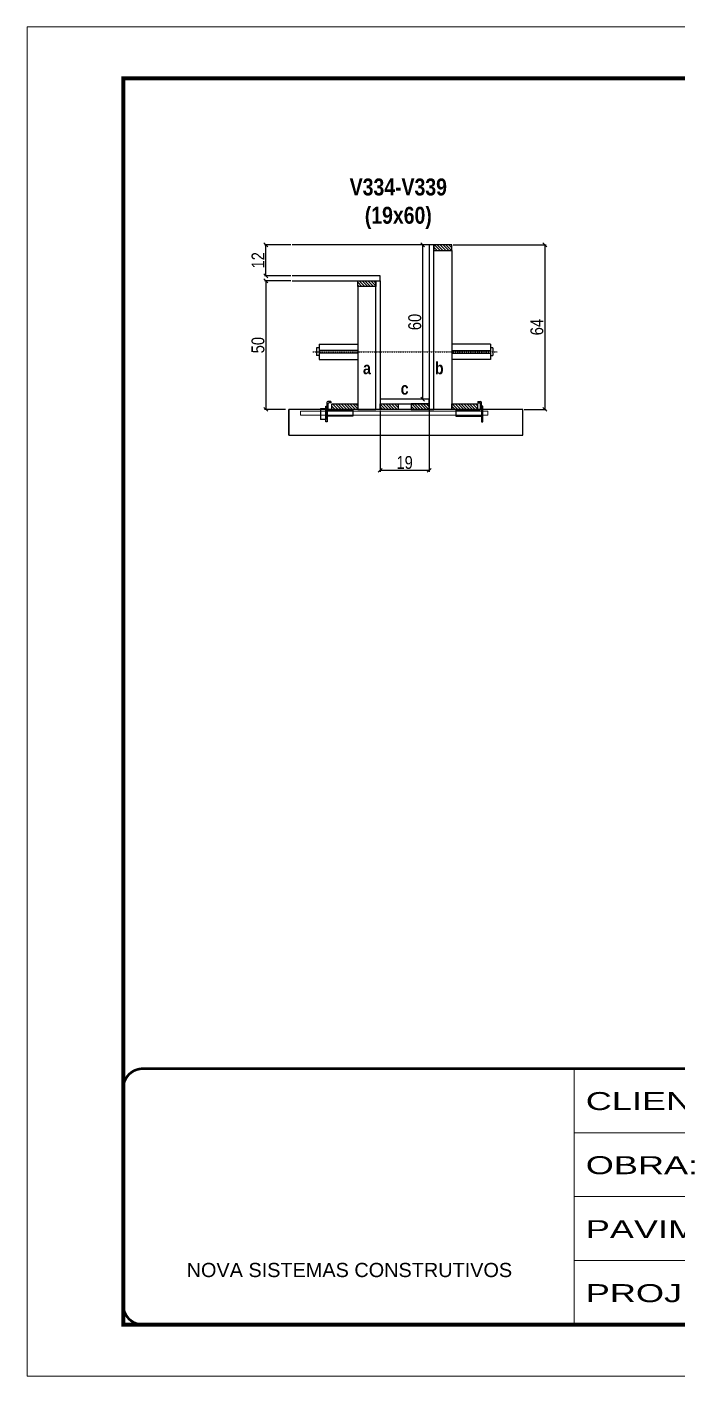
# Model space of a CAD drawing. Extents: x 13154 to 22413, y 1253 to 30260.
# Drawn here: x 14753 to 15259, y 21928 to 22978 of the extents above; entities that cross this region are included whole.
import ezdxf

# ---------------------------------------------------------------- set-up
doc = ezdxf.new("R2010")
doc.units = 0
for name, pattern in [('CONTINUO', [0]), ('DASHED', [0.75, 0.5, -0.25]), ('HIDDEN', [0.375, 0.25, -0.125])]:
    doc.linetypes.add(name, pattern=pattern)
for name, color, linetype in [('barrote', 251, 'Continuous'), ('COTA', 241, 'Continuous'), ('detalhes', 4, 'Continuous'), ('NOMENCLATURA', 7, 'Continuous'), ('Painéis', 200, 'Continuous'), ('presilha', 1, 'Continuous'), ('SARR_2.2x10', 60, 'Continuous'), ('SARR_2.2x7', 40, 'Continuous'), ('SARR_3.5x7', 81, 'Continuous'), ('TENSOR', 3, 'Continuous')]:
    doc.layers.add(name, color=color, linetype=linetype)
for name, color, linetype, lineweight in [('CONCRETO', 251, 'Continuous', 25), ('Folhas', 255, 'Continuous', 9), ('SARRAFO DE PRESSAO', 251, 'DASHED', 9), ('SCO-___-LAJ', 2, 'Continuous', 0)]:
    doc.layers.add(name, color=color, linetype=linetype, lineweight=lineweight)
doc.styles.add('ARIAL', font='arial.ttf')
doc.styles.add('COTA TECNICA 2X', font='techl___.ttf', dxfattribs={"height": 10})
doc.styles.add('TECNICA', font='techb___.ttf', dxfattribs={"height": 10})
doc.styles.add('Tecnologia', font='')
doc.styles.get('Tecnologia').set_extended_font_data('Forgotten Futurist')
doc.dimstyles.new('SECAO', dxfattribs={"dimscale": 0.333333, "dimtxt": 5, "dimasz": 9, "dimexe": 3, "dimexo": 3, "dimgap": 3, "dimtad": 1, "dimdec": 1, "dimlfac": 0.5, "dimzin": 12, "dimdsep": 46, "dimtxsty": 'COTA TECNICA 2X', "dimblk1": 'OBLIQUE', "dimblk2": 'OBLIQUE', "dimsah": 1, "dimcen": 0.9, "dimclrd": 4, "dimclre": 4, "dimclrt": 240, "dimadec": 1, "dimazin": 3, "dimtfac": 1, "dimtdec": 1, "dimtmove": 0, "dimatfit": 3, "dimfxl": 1, "dimtolj": 1, "dimtzin": 12, "dimarcsym": 0})
pattern_1 = [(135, (48263.2885, -100832.0663), (-1.122532015, -1.122532015), [])]

# ---------------------------------------------------------------- blocks, each defined once
blk = doc.blocks.new('9999999999')
at = {"color": 30, "linetype": 'CONTINUO'}
for p, q in [((98564.6, 34230.2), (98564.6, 34429.4)), ((98564.6, 34379.6), (99584, 34379.6)), ((98564.6, 34329.8), (99488, 34329.8)), ((98564.6, 34280), (99488, 34280))]:
    blk.add_line(p, q, dxfattribs=at)
at = {"color": 30, "linetype": 'CONTINUO', "const_width": 2}
blk.add_lwpolyline([(99584, 34230.2), (99584, 34414.4, 0.414214), (99569, 34429.4), (98229, 34429.4, 0.414214), (98214, 34414.4), (98214, 34245.2, 0.414214), (98229, 34230.2), (99584, 34230.2)], format="xyb", dxfattribs=at)
at = {"layer": 'Folhas'}
blk.add_lwpolyline([(98139, 34190.2), (99624, 34190.2), (99624, 35240.2), (98139, 35240.2)], close=True, dxfattribs=at)
at = {"layer": 'Folhas', "color": 30, "const_width": 3}
blk.add_lwpolyline([(98214, 34230.2), (99584, 34230.2), (99584, 35200.2), (98214, 35200.2)], close=True, dxfattribs=at)
at = {"color": 7, "linetype": 'Continuous', "ltscale": 5, "style": 'ARIAL'}
blk.add_text('NOVA SISTEMAS CONSTRUTIVOS', height=11.059, dxfattribs=at).set_placement((98263.2, 34267.2))
at = {"layer": 'Folhas', "color": 7, "style": 'Tecnologia', "width": 1.5}
for s, p in [('CLIENTE:', (98573.7, 34397.2)), ('OBRA:', (98573.7, 34347.3)), ('PAVIMENTO:', (98573.7, 34297.5)), ('PROJETO:', (98573.7, 34247.7))]:
    blk.add_text(s, height=14, dxfattribs=at).set_placement(p)
blk = doc.blocks.new('_Oblique')
at = {"color": 0, "linetype": 'ByBlock', "lineweight": -2}
blk.add_line((-0.5, -0.5), (0.5, 0.5), dxfattribs=at)
blk = doc.blocks.new('*D110')
at = {"layer": 'COTA', "color": 4, "lineweight": -2, "transparency": 16777216}
for p, q in [((15027.7, 22679.1), (15027.7, 22631.6)), ((15065.7, 22679.1), (15065.7, 22631.6)), ((15065.7, 22632.6), (15027.7, 22632.6))]:
    blk.add_line(p, q, dxfattribs=at)
at = {"layer": 'Defpoints', "color": 0, "transparency": 16777216}
for p in [(15027.7, 22680.1), (15065.7, 22680.1), (15027.7, 22632.6)]:
    blk.add_point(p, dxfattribs=at)
at = {"layer": 'COTA', "color": 4, "lineweight": -2, "transparency": 16777216, "xscale": 3, "yscale": 3, "zscale": 3, "rotation": 180}
blk.add_blockref('_Oblique', (15027.7, 22632.6), dxfattribs=at)
at = {"layer": 'COTA', "color": 4, "lineweight": -2, "transparency": 16777216, "xscale": 3, "yscale": 3, "zscale": 3}
blk.add_blockref('_Oblique', (15065.7, 22632.6), dxfattribs=at)
at = {"layer": 'COTA', "color": 240, "transparency": 16777216, "insert": (15046.7, 22638.7), "char_height": 10, "attachment_point": 5, "style": 'COTA TECNICA 2X'}
blk.add_mtext('\\A1;19', dxfattribs=at)
blk = doc.blocks.new('PRESILHA METÁLICA 1')
at = {"layer": 'presilha'}
for p, q in [((7.5, 10.6), (7.5, 19.9)), ((12, 21), (8.6, 21)), ((9, 11.6), (9, 18.9)), ((12, 19.5), (9.6, 19.5)), ((12, 21), (12, 19.5)), ((0, 13), (6, 13)), ((0, 13), (0, 0)), ((6, 0), (0, 0)), ((6, 15.5), (7.5, 15.5)), ((6, -2.5), (6, 15.5)), ((6, 13), (6, 0)), ((7.5, 15.5), (7.5, -2.5)), ((37.5, 4.1), (7.5, 4.1)), ((37.5, 11), (9.6, 11)), ((37.5, 11), (37.5, 4.1)), ((7.5, -2.5), (6, -2.5))]:
    blk.add_line(p, q, dxfattribs=at)
for centre, radius, start, end in [((8.6, 19.9), 1.14, 90, 180), ((9.6, 18.9), 0.57, 90, 180), ((9.6, 11.6), 0.57, 180, 270)]:
    blk.add_arc(centre, radius, start, end, dxfattribs=at)
blk = doc.blocks.new('PRESILHA METÁLICA 2')
at = {"layer": 'presilha'}
for p, q in [((-5.2, 23.5), (-5.2, 22)), ((-5.2, 23.5), (-1.9, 23.5)), ((-5.2, 22), (-2.8, 22)), ((-2.2, 14.1), (-2.2, 21.4)), ((0.8, 18), (-0.8, 18)), ((-0.8, 18), (-0.8, 0)), ((-0.8, 14.6), (-0.8, 22.4)), ((0.8, 0), (0.8, 18)), ((-30.8, 13.5), (-30.8, 6.6)), ((-30.8, 13.5), (-2.8, 13.5)), ((-30.8, 6.6), (-0.8, 6.6)), ((-0.8, 0), (0.8, 0))]:
    blk.add_line(p, q, dxfattribs=at)
for centre, radius, start, end in [((-2.8, 21.4), 0.57, 0, 90), ((-1.9, 22.4), 1.14, 0, 90), ((-2.8, 14.1), 0.57, 270, 0)]:
    blk.add_arc(centre, radius, start, end, dxfattribs=at)
blk = doc.blocks.new('*D111')
at = {"layer": 'COTA', "color": 4, "lineweight": -2, "transparency": 16777216}
for p, q in [((14958.1, 22780.1), (14937.7, 22780.1)), ((14938.7, 22780.1), (14938.7, 22680.1)), ((14953.9, 22680.1), (14937.7, 22680.1))]:
    blk.add_line(p, q, dxfattribs=at)
at = {"layer": 'Defpoints', "color": 0, "transparency": 16777216}
for p in [(14959.1, 22780.1), (14938.7, 22680.1), (14954.9, 22680.1)]:
    blk.add_point(p, dxfattribs=at)
at = {"layer": 'COTA', "color": 4, "lineweight": -2, "transparency": 16777216, "xscale": 3, "yscale": 3, "zscale": 3}
for p, rotation in [((14938.7, 22780.1), 90), ((14938.7, 22680.1), 270)]:
    blk.add_blockref('_Oblique', p, dxfattribs=dict(at, rotation=rotation))
at = {"layer": 'COTA', "color": 240, "transparency": 16777216, "insert": (14932.6, 22730.1), "char_height": 10, "attachment_point": 5, "rotation": 90, "style": 'COTA TECNICA 2X'}
blk.add_mtext('\\A1;50', dxfattribs=at)
blk = doc.blocks.new('*D112')
at = {"layer": 'COTA', "color": 4, "lineweight": -2, "transparency": 16777216}
for p, q in [((14958.1, 22808.1), (14937.7, 22808.1)), ((14938.7, 22784.1), (14938.7, 22808.1)), ((14958.1, 22784.1), (14937.7, 22784.1))]:
    blk.add_line(p, q, dxfattribs=at)
at = {"layer": 'Defpoints', "color": 0, "transparency": 16777216}
for p in [(14938.7, 22808.1), (14959.1, 22808.1), (14959.1, 22784.1)]:
    blk.add_point(p, dxfattribs=at)
at = {"layer": 'COTA', "color": 4, "lineweight": -2, "transparency": 16777216, "xscale": 3, "yscale": 3, "zscale": 3}
for p, rotation in [((14938.7, 22808.1), 90), ((14938.7, 22784.1), 270)]:
    blk.add_blockref('_Oblique', p, dxfattribs=dict(at, rotation=rotation))
at = {"layer": 'COTA', "color": 240, "transparency": 16777216, "insert": (14932.6, 22796.1), "char_height": 10, "attachment_point": 5, "rotation": 90, "style": 'COTA TECNICA 2X'}
blk.add_mtext('\\A1;12', dxfattribs=at)
blk = doc.blocks.new('*D113')
at = {"layer": 'COTA', "color": 4, "lineweight": -2, "transparency": 16777216}
for p, q in [((15084.3, 22808.1), (15156.7, 22808.1)), ((15155.7, 22808.1), (15155.7, 22680.1)), ((15139.6, 22680.1), (15156.7, 22680.1))]:
    blk.add_line(p, q, dxfattribs=at)
at = {"layer": 'Defpoints', "color": 0, "transparency": 16777216}
for p in [(15083.3, 22808.1), (15138.6, 22680.1), (15155.7, 22680.1)]:
    blk.add_point(p, dxfattribs=at)
at = {"layer": 'COTA', "color": 4, "lineweight": -2, "transparency": 16777216, "xscale": 3, "yscale": 3, "zscale": 3}
for p, rotation in [((15155.7, 22808.1), 90), ((15155.7, 22680.1), 270)]:
    blk.add_blockref('_Oblique', p, dxfattribs=dict(at, rotation=rotation))
at = {"layer": 'COTA', "color": 240, "transparency": 16777216, "insert": (15149.6, 22744.1), "char_height": 10, "attachment_point": 5, "rotation": 90, "style": 'COTA TECNICA 2X'}
blk.add_mtext('\\A1;64', dxfattribs=at)
blk = doc.blocks.new('*D886')
at = {"layer": 'COTA', "color": 4, "lineweight": -2, "transparency": 16777216}
for p, q in [((15064.7, 22808.1), (15059.7, 22808.1)), ((15060.7, 22688.1), (15060.7, 22808.1)), ((15064.7, 22688.1), (15059.7, 22688.1))]:
    blk.add_line(p, q, dxfattribs=at)
at = {"layer": 'Defpoints', "color": 0, "transparency": 16777216}
for p in [(15060.7, 22808.1), (15065.7, 22808.1), (15065.7, 22688.1)]:
    blk.add_point(p, dxfattribs=at)
at = {"layer": 'COTA', "color": 4, "lineweight": -2, "transparency": 16777216, "xscale": 3, "yscale": 3, "zscale": 3}
for p, rotation in [((15060.7, 22808.1), 90), ((15060.7, 22688.1), 270)]:
    blk.add_blockref('_Oblique', p, dxfattribs=dict(at, rotation=rotation))
at = {"layer": 'COTA', "color": 240, "transparency": 16777216, "insert": (15054.6, 22748.1), "char_height": 10, "attachment_point": 5, "rotation": 90, "style": 'COTA TECNICA 2X'}
blk.add_mtext('\\A1;60', dxfattribs=at)

msp = doc.modelspace()

# ---------------------------------------------------------------- hatches: boundary and pattern name
at = {"layer": 'SARR_2.2x10'}
h = msp.add_hatch(dxfattribs=at)
h.set_pattern_fill('ANSI31', color=256, scale=0.5, angle=90)
h.set_pattern_definition([(135, (48183.6885, -100832.0663), (-1.122532015, -1.122532015), [])])
h.paths.add_polyline_path([(14990.15, 22684.5), (14990.15, 22680.1), (15010.15, 22680.1), (15010.15, 22684.5)])
h = msp.add_hatch(dxfattribs=at)
h.set_pattern_fill('ANSI31', color=256, scale=0.5, angle=90)
h.set_pattern_definition([(135, (48276.8885, -100832.0663), (-1.122532015, -1.122532015), [])])
h.paths.add_polyline_path([(15083.35, 22684.5), (15083.35, 22680.1), (15103.35, 22680.1), (15103.35, 22684.5)])
at = {"layer": 'SARR_2.2x7'}
h = msp.add_hatch(dxfattribs=at)
h.set_pattern_fill('ANSI31', color=256, scale=0.5, angle=90)
h.set_pattern_definition([(135, (48177.6885, -100708.4663), (-1.122532015, -1.122532015), [])])
h.paths.add_polyline_path([(15069.35, 22808.1), (15069.35, 22803.7), (15083.35, 22803.7), (15083.35, 22808.1)])
h = msp.add_hatch(dxfattribs=at)
h.set_pattern_fill('ANSI31', color=256, scale=0.5, angle=90)
h.set_pattern_definition([(135, (48197.6885, -100736.4663), (-1.122532015, -1.122532015), [])])
h.paths.add_polyline_path([(15024.15, 22780.1), (15024.15, 22775.7), (15010.15, 22775.7), (15010.15, 22780.1)])
h = msp.add_hatch(dxfattribs=at)
h.set_pattern_fill('ANSI31', color=256, scale=0.5, angle=90)
h.set_pattern_definition(pattern_1)
h.paths.add_polyline_path([(15041.75, 22680.1), (15041.75, 22684.5), (15027.75, 22684.5), (15027.75, 22680.1)])
h = msp.add_hatch(dxfattribs=at)
h.set_pattern_fill('ANSI31', color=256, scale=0.5, angle=90)
h.set_pattern_definition(pattern_1)
h.paths.add_polyline_path([(15051.75, 22684.5), (15051.75, 22680.1), (15065.75, 22680.1), (15065.75, 22684.5)])

# ---------------------------------------------------------------- linework, layer by layer
at = {"ltscale": 3}
for p, q in [((14978.15, 22727.95), (14978.15, 22721.95)), ((14980.15, 22727.95), (14978.15, 22727.95)), ((14980.15, 22730.95), (14980.15, 22718.95)), ((14980.15, 22730.95), (15010.15, 22730.95)), ((15010.15, 22725.95), (14980.15, 22725.95)), ((15010.15, 22723.95), (14980.15, 22723.95)), ((15113.35, 22730.95), (15083.35, 22730.95)), ((15083.35, 22725.95), (15113.35, 22725.95)), ((15083.35, 22723.95), (15113.35, 22723.95)), ((15113.35, 22730.95), (15113.35, 22718.95)), ((15115.35, 22727.95), (15113.35, 22727.95)), ((15115.35, 22727.95), (15115.35, 22721.95)), ((14980.15, 22721.95), (14978.15, 22721.95)), ((14980.15, 22718.95), (15010.15, 22718.95)), ((15113.35, 22718.95), (15083.35, 22718.95)), ((15113.35, 22721.95), (15115.35, 22721.95))]:
    msp.add_line(p, q, dxfattribs=at)
at = {"layer": 'barrote'}
msp.add_lwpolyline([(14956.69, 22660.1), (15138.61, 22660.1), (15138.61, 22680.1), (14956.69, 22680.1)], close=True, dxfattribs=at)
at = {"layer": 'CONCRETO', "linetype": 'Continuous'}
msp.add_line((15065.75, 22808.1), (14959.05, 22808.1), dxfattribs=at)
at = {"layer": 'detalhes', "color": 250}
msp.add_line((14956.69, 22660.1), (14956.69, 22680.1), dxfattribs=at)
at = {"layer": 'Painéis', "linetype": 'Continuous'}
for points in [[(15069.35, 22680.1), (15069.35, 22808.1), (15065.75, 22808.1), (15065.75, 22680.1)], [(15024.15, 22680.1), (15024.15, 22780.1), (15027.75, 22780.1), (15027.75, 22680.1)], [(15065.75, 22688.1), (15027.75, 22688.1), (15027.75, 22684.5), (15065.75, 22684.5)]]:
    msp.add_lwpolyline(points, close=True, dxfattribs=at)
at = {"layer": 'Painéis', "linetype": 'Continuous', "elevation": 0}
msp.add_lwpolyline([(14959.05, 22780.1), (15027.75, 22780.1), (15027.75, 22784.1), (14959.05, 22784.1)], dxfattribs=at)
at = {"layer": 'SARR_2.2x10'}
for points in [[(14990.15, 22684.5), (15010.15, 22684.5), (15010.15, 22680.1), (14990.15, 22680.1)], [(15083.35, 22684.5), (15103.35, 22684.5), (15103.35, 22680.1), (15083.35, 22680.1)]]:
    msp.add_lwpolyline(points, close=True, dxfattribs=at)
at = {"layer": 'SARR_2.2x7', "elevation": 0}
for points in [[(15083.35, 22808.1), (15069.35, 22808.1), (15069.35, 22803.7), (15083.35, 22803.7)], [(15010.15, 22780.1), (15024.15, 22780.1), (15024.15, 22775.7), (15010.15, 22775.7)]]:
    msp.add_lwpolyline(points, close=True, dxfattribs=at)
at = {"layer": 'SARR_2.2x7'}
for points in [[(15027.75, 22684.5), (15041.75, 22684.5), (15041.75, 22680.1), (15027.75, 22680.1)], [(15065.75, 22684.5), (15051.75, 22684.5), (15051.75, 22680.1), (15065.75, 22680.1)]]:
    msp.add_lwpolyline(points, close=True, dxfattribs=at)
at = {"layer": 'SARR_3.5x7'}
for points in [[(15069.35, 22803.7), (15083.35, 22803.7), (15083.35, 22680.1), (15069.35, 22680.1)], [(15024.15, 22775.7), (15010.15, 22775.7), (15010.15, 22680.1), (15024.15, 22680.1)]]:
    msp.add_lwpolyline(points, close=True, dxfattribs=at)
at = {"layer": 'SCO-___-LAJ', "color": 1}
msp.add_lwpolyline([(14965.7, 22678.77), (15111.46, 22678.77), (15111.46, 22675.57), (14965.7, 22675.57)], close=True, dxfattribs=at)
at = {"layer": 'TENSOR', "linetype": 'HIDDEN', "ltscale": 0.5}
msp.add_line((14975.15, 22724.95), (15118.65, 22724.95), dxfattribs=at)

# ---------------------------------------------------------------- block references
at = {"layer": 'presilha', "xscale": 0.6666666666666666, "yscale": 0.6666666666666666, "zscale": 0.6666666666666666}
for name, p in [('PRESILHA METÁLICA 1', (14981.28, 22672.14)), ('PRESILHA METÁLICA 2', (15107.03, 22670.47))]:
    msp.add_blockref(name, p, dxfattribs=at)
at = {"layer": 'SARRAFO DE PRESSAO', "color": 6, "linetype": 'ByBlock'}
msp.add_blockref('9999999999', (-83386.1, -12262.48), dxfattribs=at)

# ---------------------------------------------------------------- texts
at = {"layer": 'detalhes', "style": 'TECNICA'}
for s, p in [('a', (15014.28, 22707.44)), ('b', (15070.25, 22707.43)), ('c', (15043.62, 22691.57))]:
    msp.add_text(s, height=9.6, dxfattribs=at).set_placement(p)
at = {"layer": 'NOMENCLATURA', "insert": (15041.75, 22859.8), "char_height": 13.2, "attachment_point": 2, "style": 'TECNICA'}
msp.add_mtext_dynamic_manual_height_columns('V334-V339\\P(19x60)', width=300.2766, gutter_width=1, heights=[0], dxfattribs=at)

# ---------------------------------------------------------------- dimensions: what is measured, and where the dimension line sits
at = {"layer": 'COTA'}
for base, p1, p2, picture, middle in [((14938.7, 22808.1), (14959.05, 22784.1), (14959.05, 22808.1), '*D112', (14932.64, 22796.1)), ((15060.68, 22808.1), (15065.75, 22688.1), (15065.75, 22808.1), '*D886', (15054.57, 22748.1)), ((15155.67, 22680.1, 0), (15083.35, 22808.1), (15138.56, 22680.1, 0), '*D113', (15149.57, 22744.1, 0)), ((14938.7, 22680.1, 0), (14959.05, 22780.1), (14954.94, 22680.1, 0), '*D111', (14932.59, 22730.1, 0))]:
    dim = msp.add_linear_dim(base=base, p1=p1, p2=p2, angle=90, dimstyle='SECAO', dxfattribs=at)
    dim.commit()
    dim.dimension.update_dxf_attribs({"geometry": picture, "text_midpoint": middle})
dim = msp.add_linear_dim(base=(15027.75, 22632.63), p1=(15065.75, 22680.1), p2=(15027.75, 22680.1), angle=180, dimstyle='SECAO', dxfattribs=at)
dim.commit()
dim.dimension.update_dxf_attribs({"geometry": '*D110', "text_midpoint": (15046.75, 22632.63), "dimtype": 160})

doc.saveas('drawing.dxf')
